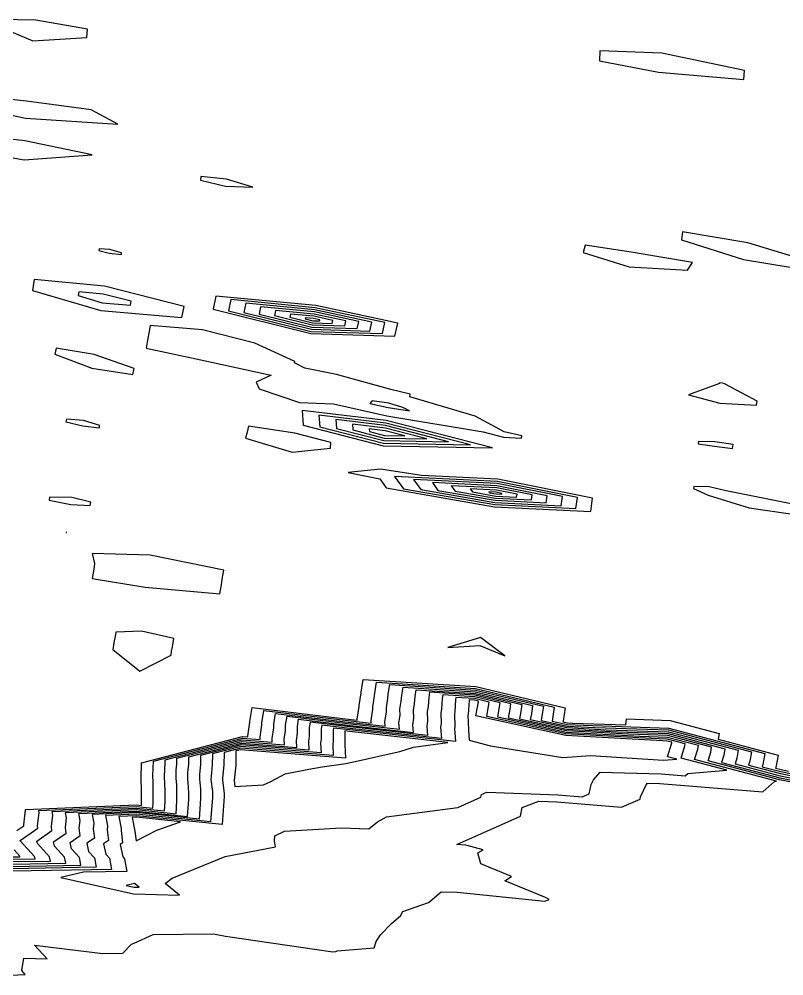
# Model space of a CAD drawing. Header units: metres. Extents: x 706349 to 713144, y 2649082 to 2655455.
# Drawn here: x 712487.7 to 712631.2, y 2651782.1 to 2651961.7 of the extents above; entities that cross this region are included whole.
import ezdxf

# ---------------------------------------------------------------- set-up
doc = ezdxf.new("R2010")
doc.units = ezdxf.units.M
doc.layers.add('C-TOPO-MAJR', color=9, linetype='Continuous')
doc.layers.add('C-TOPO-MINR', color=8, linetype='Continuous')

msp = doc.modelspace()

# ---------------------------------------------------------------- linework, layer by layer
at = {"layer": 'C-TOPO-MAJR', "color": 9, "linetype": 'Continuous', "lineweight": -3, "flags": 128}
for points in [[(712532.71, 2651906.32), (712542.58, 2651903.86), (712551.12, 2651903.6), (712551.4, 2651904.91), (712543.09, 2651906.7), (712532.97, 2651907.67), (712532.71, 2651906.32)], [(712556.38, 2651884.89), (712550.21, 2651885.63), (712550.29, 2651884.55), (712556.15, 2651883.03), (712564.16, 2651882.88), (712556.38, 2651884.89)], [(712577.33, 2651874.08), (712565.21, 2651874.67), (712566.25, 2651873.21), (712577.01, 2651871.34), (712586.59, 2651870.87), (712586.77, 2651872.19), (712577.33, 2651874.08)]]:
    msp.add_lwpolyline(points, close=True, dxfattribs=at)
msp.add_lwpolyline([(712486.35, 2651803.06), (712496.39, 2651803.23), (712496.18, 2651804.34), (712494.29, 2651806.39), (712494.11, 2651807.24), (712496.47, 2651808.87), (712496.34, 2651809.94), (712496.57, 2651811.7), (712496.35, 2651812.74), (712509.69, 2651813.28), (712517.1, 2651812.51), (712517.27, 2651814.94), (712517.27, 2651816.44), (712517.25, 2651817.94), (712517.11, 2651819.14), (712517.15, 2651820.67), (712517.27, 2651821.81), (712517.28, 2651822.9), (712529.46, 2651826.08), (712537.46, 2651825.44), (712537.4, 2651826.45), (712537.66, 2651828.12), (712537.66, 2651829.11), (712537.93, 2651830.79), (712549.85, 2651829.36), (712559.01, 2651828.35), (712558.92, 2651829.48), (712559.16, 2651831.01), (712559.13, 2651832.12), (712559.38, 2651833.64), (712559.46, 2651834.73), (712559.7, 2651836.27), (712573.25, 2651835.4), (712584.02, 2651832.83), (712583.78, 2651831.24), (712583.59, 2651830.18), (712590.44, 2651828.67), (712597.82, 2651828.26), (712609.49, 2651827.88), (712622.61, 2651824.41), (712622.34, 2651822.92), (712622.02, 2651821.87), (712630.47, 2651819.64), (712641.36, 2651817.44)], dxfattribs=at)
at = {"layer": 'C-TOPO-MAJR', "color": 9, "linetype": 'Continuous', "lineweight": -3, "elevation": -10, "flags": 128}
for points in [[(712573.09, 2651833.81), (712572.12, 2651833.87), (712572.1, 2651833.76), (712571.9, 2651831.1), (712571.89, 2651831), (712571.97, 2651828.26), (712571.96, 2651828.21), (712572.11, 2651826.34), (712576.13, 2651825.27), (712589.67, 2651823.04), (712594.86, 2651823.44), (712608.56, 2651822.54), (712611.08, 2651822.75), (712609.33, 2651823.21), (712610.12, 2651825.8), (712610.14, 2651825.91), (712609.21, 2651826.15), (712608.38, 2651826.18), (712590.24, 2651827.19), (712573.39, 2651830.88), (712573.85, 2651833.51), (712573.86, 2651833.63), (712573.09, 2651833.81)], [(712528.03, 2651818.76), (712528.15, 2651817.64), (712533.54, 2651817.92), (712534.87, 2651818.52), (712537.6, 2651820.01), (712542, 2651820.84), (712544.51, 2651821.33), (712548.98, 2651821.94), (712551.82, 2651822.55), (712556.52, 2651823.6), (712559.11, 2651824.2), (712561.68, 2651825.02), (712568.14, 2651825.89), (712549.66, 2651827.94), (712548.81, 2651828.04), (712548.79, 2651827.92), (712548.78, 2651825.5), (712548.77, 2651825.42), (712548.91, 2651822.95), (712529.22, 2651824.51), (712528.35, 2651824.28), (712528.31, 2651821.59), (712528.03, 2651818.8), (712528.03, 2651818.76)], [(712508.86, 2651811.79), (712509.4, 2651809.24), (712509.39, 2651809.21), (712509.62, 2651807.41), (712513.52, 2651809.4), (712517.94, 2651810.98), (712509.7, 2651811.83), (712508.86, 2651811.79)], [(712507.76, 2651799.05), (712509.23, 2651798.72), (712510.17, 2651798.69), (712509.28, 2651799.41), (712507.76, 2651799.05)]]:
    msp.add_lwpolyline(points, close=True, dxfattribs=at)
at = {"layer": 'C-TOPO-MINR', "color": 8, "linetype": 'Continuous', "lineweight": -3, "flags": 128}
for points, elevation in [([(712480.52, 2651961.68), (712490.25, 2651957.64), (712500.35, 2651958.22), (712500.51, 2651959.8), (712490.76, 2651961.47), (712480.52, 2651961.68)], 6), ([(712596.64, 2651955.72), (712596.57, 2651953.84), (712607.63, 2651951.75), (712623.68, 2651950.37), (712623.8, 2651952.04), (712608.28, 2651955.32), (712596.64, 2651955.72)], 6), ([(712476.18, 2651947.66), (712475.87, 2651945.91), (712488.86, 2651943.08), (712506.17, 2651941.95), (712501.15, 2651944.68), (712489.03, 2651946.29), (712476.18, 2651947.66)], 6), ([(712464.93, 2651941.21), (712467.38, 2651940.7), (712473.7, 2651937.94), (712488.6, 2651935.29), (712501.35, 2651936.18), (712488.71, 2651938.83), (712470.5, 2651940.88), (712467.53, 2651941.48), (712465, 2651941.59), (712464.93, 2651941.21)], 6), ([(712521.77, 2651932.16), (712521.68, 2651931.44), (712526.41, 2651930.35), (712531.5, 2651930.16), (712526.58, 2651931.64), (712521.77, 2651932.16)], 6), ([(712611.97, 2651920.25), (712623.61, 2651916.55), (712636.94, 2651914.36), (712637.18, 2651915.8), (712624.4, 2651919.7), (712612.17, 2651921.76), (712611.97, 2651920.25)], 6), ([(712502.62, 2651918.23), (712504.55, 2651917.77), (712506.84, 2651917.48), (712506.89, 2651917.79), (712504.65, 2651918.46), (712502.65, 2651918.54), (712502.62, 2651918.23)], 6), ([(712593.87, 2651919.23), (712593.53, 2651917.84), (712602.13, 2651915.21), (712613.08, 2651914.58), (712614.05, 2651915.98), (712602.5, 2651917.96), (712593.87, 2651919.23)], 6), ([(712490.16, 2651910.73), (712502.99, 2651906.95), (712518.22, 2651905.66), (712518.64, 2651907.75), (712503.67, 2651911.57), (712490.5, 2651912.8), (712490.16, 2651910.73)], 6), ([(712498.74, 2651909.77), (712503.22, 2651908.45), (712508.53, 2651908), (712508.68, 2651908.73), (712503.45, 2651910.07), (712498.86, 2651910.5), (712498.74, 2651909.77)], 4), ([(712524.08, 2651907.2), (712542.37, 2651902.65), (712558.19, 2651902.16), (712558.71, 2651904.59), (712543.32, 2651907.92), (712524.56, 2651909.7), (712524.08, 2651907.2)], 6), ([(712526.96, 2651906.91), (712542.44, 2651903.05), (712555.83, 2651902.64), (712556.27, 2651904.7), (712543.24, 2651907.51), (712527.36, 2651909.02), (712526.96, 2651906.91)], 4), ([(712529.84, 2651906.61), (712542.51, 2651903.46), (712553.48, 2651903.12), (712553.83, 2651904.8), (712543.17, 2651907.11), (712530.17, 2651908.34), (712529.84, 2651906.61)], 2), ([(712535.59, 2651906.02), (712542.65, 2651904.26), (712548.76, 2651904.08), (712548.96, 2651905.02), (712543.02, 2651906.3), (712535.78, 2651906.99), (712535.59, 2651906.02)], -2), ([(712538.47, 2651905.73), (712542.72, 2651904.67), (712546.4, 2651904.55), (712546.52, 2651905.12), (712542.94, 2651905.89), (712538.58, 2651906.31), (712538.47, 2651905.73)], -4), ([(712512.24, 2651904.17), (712512.02, 2651902.7), (712511.74, 2651901.4), (712511.52, 2651899.92), (712520.87, 2651897.93), (712534.94, 2651894.84), (712532.14, 2651893.54), (712532.69, 2651892.29), (712540.3, 2651889.69), (712546.65, 2651889.43), (712556.68, 2651887.19), (712574.71, 2651884.21), (712578.53, 2651883.22), (712581.95, 2651882.99), (712582.01, 2651883.47), (712578.66, 2651884.19), (712573.22, 2651887.13), (712560.99, 2651890.8), (712561.06, 2651891.27), (712557.41, 2651892.12), (712547.19, 2651894.99), (712541.3, 2651896.18), (712539.34, 2651897.13), (712539.39, 2651897.39), (712531.9, 2651900.84), (712522.04, 2651903.34), (712512.24, 2651904.17)], 6), ([(712541.35, 2651905.43), (712542.79, 2651905.07), (712544.05, 2651905.03), (712544.09, 2651905.23), (712542.87, 2651905.49), (712541.38, 2651905.63), (712541.35, 2651905.43)], -6), ([(712509.25, 2651896.06), (712501.72, 2651898.75), (712494.6, 2651899.89), (712494.35, 2651898.79), (712501.32, 2651896.18), (712508.99, 2651894.96), (712509.25, 2651896.06)], 6), ([(712619.08, 2651893.34), (712619.07, 2651893.27), (712613.3, 2651891.17), (712619.14, 2651889.57), (712626.06, 2651889.22), (712626.19, 2651889.97), (712620.16, 2651893.17), (712620.17, 2651893.23), (712619.59, 2651893.35), (712619.08, 2651893.41), (712619.08, 2651893.34)], 6), ([(712557.04, 2651889.56), (712553.91, 2651890.04), (712553.46, 2651889.55), (712556.92, 2651888.77), (712560.89, 2651888.12), (712559.69, 2651888.76), (712557.04, 2651889.56)], 4), ([(712556.55, 2651886.32), (712540.78, 2651888.21), (712540.98, 2651885.44), (712555.97, 2651881.58), (712576.47, 2651881.19), (712556.55, 2651886.32)], 6), ([(712496.42, 2651886.1), (712499.59, 2651885.32), (712502.67, 2651884.94), (712502.79, 2651885.4), (712499.75, 2651886.35), (712496.52, 2651886.56), (712496.42, 2651886.1)], 6), ([(712556.49, 2651885.84), (712543.92, 2651887.35), (712544.09, 2651885.14), (712556.03, 2651882.06), (712572.37, 2651881.75), (712556.49, 2651885.84)], 4), ([(712556.44, 2651885.36), (712547.06, 2651886.49), (712547.19, 2651884.85), (712556.09, 2651882.55), (712568.26, 2651882.32), (712556.44, 2651885.36)], 2), ([(712530.43, 2651884.13), (712530.15, 2651883.03), (712538.87, 2651880.4), (712546.06, 2651881.12), (712546.18, 2651882.18), (712539.42, 2651883.92), (712530.7, 2651885.25), (712530.43, 2651884.13)], 6), ([(712556.32, 2651884.41), (712553.35, 2651884.77), (712553.39, 2651884.25), (712556.21, 2651883.52), (712560.06, 2651883.45), (712556.32, 2651884.41)], -2), ([(712615.11, 2651881.97), (712618.13, 2651881.48), (712621.54, 2651881.05), (712621.62, 2651881.44), (712621.68, 2651881.82), (712618.24, 2651882.34), (712615.17, 2651882.38), (712615.11, 2651881.97)], 6), ([(712577.47, 2651875.29), (712563.19, 2651875.98), (712555.49, 2651877.17), (712549.39, 2651876.56), (712555.33, 2651875.37), (712556.56, 2651873.66), (712576.85, 2651870.13), (712594.93, 2651869.24), (712595.28, 2651871.73), (712577.47, 2651875.29)], 6), ([(712577.43, 2651874.88), (712558.12, 2651875.82), (712559.79, 2651873.51), (712576.9, 2651870.54), (712592.15, 2651869.78), (712592.44, 2651871.89), (712577.43, 2651874.88)], 4), ([(712577.38, 2651874.48), (712561.66, 2651875.25), (712563.02, 2651873.36), (712576.95, 2651870.94), (712589.37, 2651870.33), (712589.61, 2651872.04), (712577.38, 2651874.48)], 2), ([(712577.29, 2651873.67), (712568.75, 2651874.09), (712569.49, 2651873.06), (712577.06, 2651871.75), (712583.8, 2651871.42), (712583.93, 2651872.35), (712577.29, 2651873.67)], -2), ([(712614.21, 2651873.58), (712616.99, 2651872.28), (712624.66, 2651869.92), (712638.88, 2651867.85), (712644.49, 2651867.27), (712644.55, 2651868.11), (712639.13, 2651869.39), (712620.32, 2651873.13), (712617.17, 2651873.86), (712614.26, 2651873.96), (712614.21, 2651873.58)], 6), ([(712493.28, 2651871.34), (712497.36, 2651870.54), (712501.01, 2651870.36), (712501.14, 2651870.97), (712497.55, 2651871.84), (712493.35, 2651871.91), (712493.28, 2651871.34)], 6), ([(712577.24, 2651873.27), (712572.29, 2651873.51), (712572.72, 2651872.91), (712577.11, 2651872.15), (712581.02, 2651871.96), (712581.1, 2651872.5), (712577.24, 2651873.27)], -4), ([(712577.2, 2651872.86), (712575.83, 2651872.93), (712575.95, 2651872.77), (712577.16, 2651872.56), (712578.24, 2651872.5), (712578.26, 2651872.65), (712577.2, 2651872.86)], -6), ([(712496.48, 2651865.33), (712496.52, 2651865.32), (712496.56, 2651865.32), (712496.56, 2651865.33), (712496.52, 2651865.34), (712496.48, 2651865.34), (712496.48, 2651865.33)], 6), ([(712501.39, 2651856.66), (712511.32, 2651855.03), (712525.32, 2651853.79), (712525.62, 2651855.49), (712525.77, 2651856.54), (712526.09, 2651858.24), (712512.22, 2651861.07), (712501.39, 2651861.38), (712501.8, 2651859.48), (712501.65, 2651858.43), (712501.39, 2651856.66)], 6), ([(712505.79, 2651846.57), (712505.65, 2651845.77), (712505.51, 2651844.96), (712505.36, 2651844.16), (712505.22, 2651843.35), (712510.31, 2651839.24), (712516.16, 2651842.26), (712516.28, 2651843.04), (712516.41, 2651843.81), (712516.55, 2651844.59), (712516.68, 2651845.37), (712510.6, 2651846.77), (712505.79, 2651846.57)], 6), ([(712574.26, 2651845.6), (712568.12, 2651843.69), (712574.12, 2651844.1), (712578.8, 2651842.17), (712574.26, 2651845.6)], 6), ([(712573.12, 2651834.13), (712569.64, 2651834.35), (712569.57, 2651833.96), (712569.4, 2651831.61), (712569.34, 2651831.23), (712569.41, 2651828.81), (712569.36, 2651828.47), (712569.54, 2651826.03), (712549.69, 2651828.22), (712546.63, 2651828.59), (712546.57, 2651828.16), (712546.56, 2651826.02), (712546.5, 2651825.63), (712546.62, 2651823.44), (712529.27, 2651824.82), (712526.13, 2651824.01), (712526.1, 2651821.63), (712525.85, 2651819.17), (712525.84, 2651818.84), (712526.14, 2651816.23), (712526.14, 2651815.98), (712526.14, 2651815.73), (712525.76, 2651810.46), (712509.7, 2651812.12), (712506.36, 2651811.98), (712506.83, 2651809.73), (712506.78, 2651809.35), (712507.07, 2651807.02), (712506.62, 2651806.71), (712507.12, 2651804.39), (712507.42, 2651804.06), (712507.86, 2651801.65), (712499.73, 2651801.52), (712495.47, 2651800.52), (712509.1, 2651797.44), (712517.78, 2651797.22), (712515.06, 2651799.41), (712516.39, 2651800.39), (712526.31, 2651804.48), (712535.79, 2651806.28), (712535.57, 2651807.39), (712535.65, 2651808.38), (712537.48, 2651809.22), (712548.09, 2651809.88), (712553.27, 2651809.65), (712554.92, 2651810.97), (712556.61, 2651811.93), (712569.97, 2651813.67), (712574.31, 2651815.61), (712574.4, 2651816.14), (712575.43, 2651816.52), (712588.74, 2651816.05), (712593.35, 2651815.67), (712594.66, 2651816.25), (712595.01, 2651817.96), (712595.42, 2651818.84), (712596.72, 2651820.29), (712608.16, 2651819.99), (712612.64, 2651819.63), (712613.16, 2651820.08), (712620.44, 2651820.69), (712611.87, 2651822.94), (712612.57, 2651825.22), (712612.63, 2651825.61), (712609.27, 2651826.5), (712606.27, 2651826.6), (712590.28, 2651827.48), (712575.43, 2651830.74), (712575.83, 2651833.06), (712575.89, 2651833.47), (712573.12, 2651834.13)], -8)]:
    msp.add_lwpolyline(points, close=True, dxfattribs=dict(at, elevation=elevation))
for points, elevation in [([(712487.23, 2651809.36), (712488.52, 2651810.25), (712488.51, 2651810.39), (712488.88, 2651813.18), (712488.85, 2651813.31), (712509.68, 2651814.15), (712510.6, 2651814.05), (712510.62, 2651814.35), (712510.61, 2651816.78), (712510.58, 2651819.22), (712510.57, 2651819.37), (712510.62, 2651821.8), (712510.64, 2651821.94), (712510.64, 2651822.08), (712529.6, 2651827.02), (712530.59, 2651826.94), (712530.58, 2651827.06), (712530.98, 2651829.7), (712530.98, 2651829.82), (712531.4, 2651832.45), (712549.97, 2651830.22), (712551.11, 2651830.09), (712551.1, 2651830.23), (712551.48, 2651832.66), (712551.47, 2651832.8), (712551.86, 2651835.17), (712551.87, 2651835.31), (712552.25, 2651837.71), (712573.34, 2651836.36), (712590.11, 2651832.35), (712589.74, 2651829.88), (712589.71, 2651829.75), (712590.56, 2651829.56), (712591.48, 2651829.51), (712601.5, 2651829.19), (712601.67, 2651830.29), (712609.86, 2651829.99), (712619.01, 2651827.55), (712618.83, 2651826.5), (712630.09, 2651823.52), (712629.67, 2651821.19), (712629.63, 2651821.06), (712630.68, 2651820.79), (712632.03, 2651820.52)], 6), ([(712486.41, 2651803.51), (712493.52, 2651803.62), (712493.38, 2651804.41), (712491.08, 2651806.89), (712490.98, 2651807.37), (712493.82, 2651809.33), (712493.73, 2651810.09), (712494.01, 2651812.2), (712493.85, 2651812.93), (712509.69, 2651813.57), (712514.93, 2651813.03), (712515.06, 2651814.75), (712515.05, 2651816.55), (712515.03, 2651818.37), (712514.93, 2651819.22), (712514.97, 2651821.05), (712515.06, 2651821.85), (712515.07, 2651822.63), (712529.5, 2651826.39), (712535.17, 2651825.94), (712535.13, 2651826.65), (712535.43, 2651828.65), (712535.44, 2651829.34), (712535.75, 2651831.34), (712549.89, 2651829.65), (712556.37, 2651828.93), (712556.31, 2651829.73), (712556.6, 2651831.56), (712556.58, 2651832.35), (712556.87, 2651834.15), (712556.93, 2651834.92), (712557.22, 2651836.75), (712573.28, 2651835.72), (712586.05, 2651832.67), (712585.77, 2651830.79), (712585.63, 2651830.03), (712590.48, 2651828.97), (712595.7, 2651828.68), (712609.55, 2651828.23), (712625.1, 2651824.11), (712624.79, 2651822.35), (712624.56, 2651821.6), (712630.54, 2651820.03), (712638.25, 2651818.47)], 2), ([(712486.48, 2651803.95), (712490.65, 2651804.02), (712490.57, 2651804.48), (712487.88, 2651807.4), (712487.85, 2651807.5), (712491.17, 2651809.79), (712491.12, 2651810.24), (712491.44, 2651812.69), (712491.35, 2651813.12), (712509.68, 2651813.86), (712512.77, 2651813.54), (712512.84, 2651814.55), (712512.83, 2651816.67), (712512.8, 2651818.79), (712512.75, 2651819.29), (712512.8, 2651821.43), (712512.85, 2651821.9), (712512.85, 2651822.35), (712529.55, 2651826.7), (712532.88, 2651826.44), (712532.86, 2651826.86), (712533.21, 2651829.17), (712533.21, 2651829.58), (712533.58, 2651831.9), (712549.93, 2651829.93), (712553.74, 2651829.51), (712553.7, 2651829.98), (712554.04, 2651832.11), (712554.02, 2651832.57), (712554.37, 2651834.66), (712554.4, 2651835.12), (712554.74, 2651837.23), (712573.31, 2651836.04), (712588.08, 2651832.51), (712587.75, 2651830.34), (712587.67, 2651829.89), (712590.52, 2651829.27), (712593.59, 2651829.1), (712609.6, 2651828.57), (712627.6, 2651823.82), (712627.23, 2651821.77), (712627.1, 2651821.33), (712630.61, 2651820.41), (712635.14, 2651819.49)], 4), ([(712483.25, 2651782.06), (712488.78, 2651782.29), (712488.19, 2651783.07), (712488.56, 2651785.4), (712492.91, 2651785.25), (712490.56, 2651787.85), (712503.36, 2651786.28), (712507.12, 2651786.32), (712508.75, 2651787.99), (712509.25, 2651788.17), (712512.83, 2651789.8), (712524.12, 2651789.92), (712526.36, 2651789.52), (712546.53, 2651786.57), (712547.12, 2651786.66), (712547.32, 2651786.73), (712554.29, 2651787.33), (712554.69, 2651788.5), (712555.49, 2651789.74), (712557.52, 2651791.88), (712559.21, 2651793.35), (712559.66, 2651794.13), (712564.45, 2651795.81), (712564.73, 2651796.01), (712566.87, 2651797.83), (712569.86, 2651797.8), (712586.32, 2651796.08), (712587.02, 2651796.31), (712587.15, 2651796.41), (712586.41, 2651796.8), (712578.8, 2651799.89), (712580.08, 2651800.71), (712574.32, 2651803.07), (712573.73, 2651805.16), (712574.74, 2651805.75), (712571.5, 2651806.58), (712569.81, 2651806.73), (712581.75, 2651812.07), (712582.05, 2651813.68), (712585.17, 2651814.86), (712588.58, 2651814.74), (712600.72, 2651813.74), (712604.19, 2651815.26), (712604.28, 2651815.68), (712605.33, 2651817.95), (712605.59, 2651818.24), (712607.87, 2651818.18), (712627.24, 2651816.64), (712629.46, 2651818.59), (712629.8, 2651818.62), (712614.41, 2651822.67), (712615.01, 2651824.65), (712615.13, 2651825.31), (712609.32, 2651826.84), (712604.16, 2651827.01), (712590.32, 2651827.78), (712577.47, 2651830.6), (712577.82, 2651832.61), (712577.93, 2651833.31), (712573.15, 2651834.45), (712567.15, 2651834.83), (712567.05, 2651834.15), (712566.89, 2651832.12), (712566.78, 2651831.45), (712566.85, 2651829.36), (712566.75, 2651828.72), (712566.91, 2651826.61), (712549.73, 2651828.51), (712544.46, 2651829.14), (712544.34, 2651828.4), (712544.33, 2651826.55), (712544.22, 2651825.83), (712544.33, 2651823.94), (712529.31, 2651825.14), (712523.92, 2651823.73), (712523.89, 2651821.68), (712523.68, 2651819.55), (712523.66, 2651818.91), (712523.92, 2651816.66), (712523.92, 2651816.1), (712523.93, 2651815.54), (712523.6, 2651810.97), (712509.69, 2651812.41), (712503.86, 2651812.17), (712504.27, 2651810.23), (712504.17, 2651809.5), (712504.42, 2651807.48), (712503.49, 2651806.84), (712503.91, 2651804.89), (712504.61, 2651804.13), (712504.99, 2651802.05), (712486.16, 2651801.74)], -6), ([(712647.58, 2651815.4), (712630.33, 2651818.88), (712616.94, 2651822.41), (712617.45, 2651824.07), (712617.62, 2651825.01), (712609.38, 2651827.19), (712602.04, 2651827.43), (712590.36, 2651828.08), (712579.51, 2651830.46), (712579.81, 2651832.15), (712579.96, 2651833.15), (712573.18, 2651834.77), (712564.67, 2651835.31), (712564.52, 2651834.34), (712564.39, 2651832.63), (712564.23, 2651831.68), (712564.29, 2651829.91), (712564.14, 2651828.97), (712564.28, 2651827.19), (712549.77, 2651828.79), (712542.28, 2651829.69), (712542.11, 2651828.63), (712542.11, 2651827.07), (712541.95, 2651826.04), (712542.04, 2651824.44), (712529.36, 2651825.45), (712521.71, 2651823.46), (712521.68, 2651821.72), (712521.5, 2651819.92), (712521.48, 2651818.99), (712521.69, 2651817.09), (712521.71, 2651816.21), (712521.71, 2651815.34), (712521.43, 2651811.49), (712509.69, 2651812.7), (712501.36, 2651812.36), (712501.7, 2651810.72), (712501.56, 2651809.65), (712501.77, 2651807.94), (712500.36, 2651806.97), (712500.7, 2651805.39), (712501.8, 2651804.2), (712502.12, 2651802.44), (712486.22, 2651802.18)], -4), ([(712486.28, 2651802.62), (712499.26, 2651802.84), (712498.99, 2651804.27), (712497.5, 2651805.89), (712497.23, 2651807.1), (712499.12, 2651808.41), (712498.95, 2651809.8), (712499.14, 2651811.21), (712498.86, 2651812.55), (712509.69, 2651812.99), (712519.26, 2651812), (712519.49, 2651815.14), (712519.49, 2651816.32), (712519.47, 2651817.51), (712519.3, 2651819.06), (712519.32, 2651820.3), (712519.48, 2651821.77), (712519.49, 2651823.18), (712529.41, 2651825.76), (712539.75, 2651824.94), (712539.68, 2651826.24), (712539.88, 2651827.6), (712539.89, 2651828.87), (712540.11, 2651830.24), (712549.81, 2651829.08), (712561.64, 2651827.77), (712561.53, 2651829.22), (712561.72, 2651830.46), (712561.68, 2651831.9), (712561.88, 2651833.14), (712561.99, 2651834.54), (712562.19, 2651835.79), (712573.21, 2651835.08), (712581.99, 2651832.99), (712581.79, 2651831.7), (712581.55, 2651830.32), (712590.4, 2651828.38), (712599.93, 2651827.85), (712609.43, 2651827.54), (712620.12, 2651824.71), (712619.9, 2651823.5), (712619.48, 2651822.14), (712630.4, 2651819.26), (712644.47, 2651816.42)], -2), ([(712486.54, 2651804.39), (712487.79, 2651804.41), (712487.76, 2651804.55), (712486.71, 2651805.69)], 6)]:
    msp.add_lwpolyline(points, dxfattribs=dict(at, elevation=elevation))

doc.saveas('drawing.dxf')
